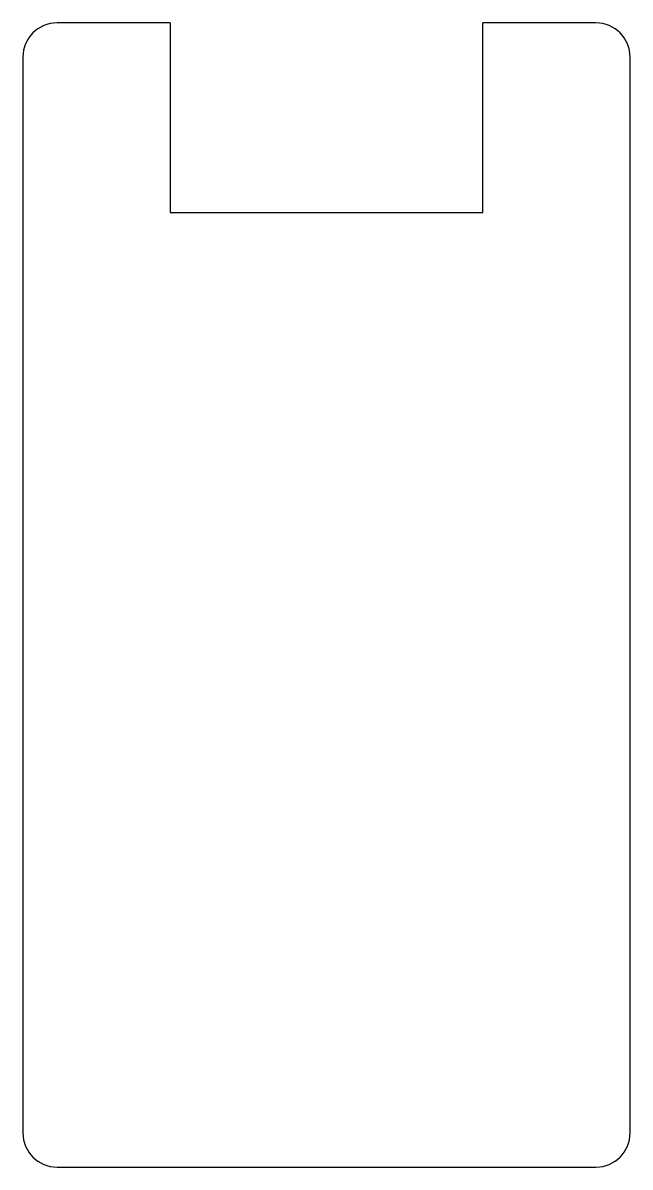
# Model space of a CAD drawing. Header units: millimetres. Extents: x -8.9 to 8.9, y -16.8 to 16.8.
import ezdxf

# ---------------------------------------------------------------- set-up
doc = ezdxf.new("R2010")
doc.units = ezdxf.units.MM
doc.layers.add('Shape2DView', color=7, linetype='CONTINUOUS')

msp = doc.modelspace()

# ---------------------------------------------------------------- linework, layer by layer
at = {"layer": 'Shape2DView'}
for p, q in [((-4.58, 16.75), (-7.89, 16.75)), ((-4.58, 16.75), (-4.58, 11.2)), ((4.58, 11.2), (4.58, 16.75)), ((7.89, 16.75), (4.58, 16.75)), ((-8.89, 15.75), (-8.89, -15.75)), ((8.89, -15.75), (8.89, 15.75)), ((-4.58, 11.2), (4.58, 11.2)), ((-7.89, -16.75), (7.89, -16.75))]:
    msp.add_line(p, q, dxfattribs=at)
for centre, start, end in [((-7.89, 15.75), 90, 180), ((7.89, 15.75), 0, 90), ((-7.89, -15.75), 180, -90), ((7.89, -15.75), -90, 0)]:
    msp.add_arc(centre, 1, start, end, dxfattribs=at)

doc.saveas('drawing.dxf')
